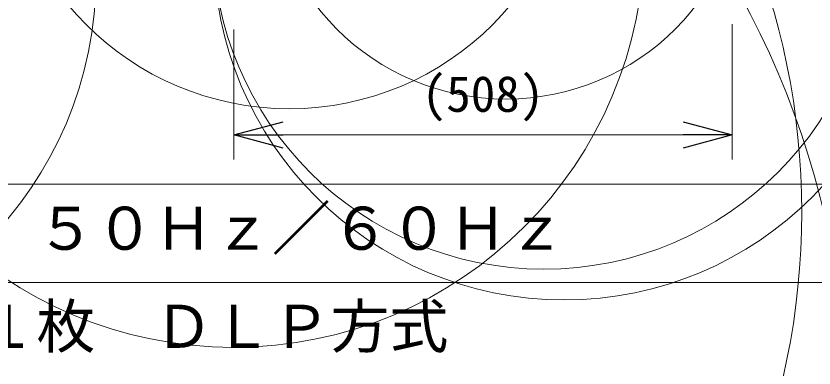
# Model space of a CAD drawing. Units: millimetres, scale not verified. Extents: x -71 to 63, y -56 to 144.
# Drawn here: x -0.04 to 40.63, y -5.87 to 12.08 of the extents above; entities that cross this region are included whole.
import ezdxf
from ezdxf.enums import TextEntityAlignment as Align

# ---------------------------------------------------------------- set-up
doc = ezdxf.new("R2010")
doc.units = ezdxf.units.MM
doc.header["$LTSCALE"] = 0.125
doc.layers.add('0-0_0', color=7, linetype='Continuous')
doc.layers.add('0-1_MOJI1', color=7, linetype='Continuous')
for name, color, linetype, lineweight in [('0-2_WAKU', 1, 'Continuous', 18), ('0-4_SUNPO', 3, 'Continuous', 18), ('0-5_GAIKEI', 1, 'Continuous', 18)]:
    doc.layers.add(name, color=color, linetype=linetype, lineweight=lineweight)
doc.styles.add('ＭＳ ゴシック', font='')
doc.styles.get('ＭＳ ゴシック').set_extended_font_data('MS Gothic')

# ---------------------------------------------------------------- blocks, each defined once
blk = doc.blocks.new('_Open30')
at = {"layer": '0-0_0'}
blk.add_line((0, 0), (-1, 0), dxfattribs=at)
blk.add_lwpolyline([(-1, 0.26795), (0, 0), (-1, -0.26795)], dxfattribs=at)
blk = doc.blocks.new('D2')
at = {"layer": '0-4_SUNPO'}
for p, q in [((204.5632, 72.8833), (204.5632, 66.2658)), ((229.9631, 73.1587), (229.9631, 66.2658)), ((227.4631, 67.5158), (207.0632, 67.5158))]:
    blk.add_line(p, q, dxfattribs=at)
at = {"layer": '0-4_SUNPO', "xscale": 2.5, "yscale": 2.5, "rotation": 180}
blk.add_blockref('_Open30', (204.5632, 67.5158), dxfattribs=at)
at = {"layer": '0-4_SUNPO', "xscale": 2.5, "yscale": 2.5}
blk.add_blockref('_Open30', (229.9631, 67.5158), dxfattribs=at)
at = {"layer": '0-4_SUNPO', "color": 7, "style": 'ＭＳ ゴシック'}
blk.add_text('(508)', height=1.833, dxfattribs=at).set_placement((214.1382, 68.1408), align=Align.BOTTOM_LEFT)

msp = doc.modelspace()

# ---------------------------------------------------------------- linework, layer by layer
at = {"layer": '0-2_WAKU', "color": 4}
msp.add_line((62.5024, 3.5004), (-62.4976, 3.5004), dxfattribs=at)
at = {"layer": '0-2_WAKU'}
msp.add_line((-62.4976, -1.4996), (62.5024, -1.4996), dxfattribs=at)
at = {"layer": '0-5_GAIKEI'}
for centre, radius in [((2.7905, 2.0779), 37.2143), ((11.0389, 16.1406), 20.9533), ((-3.0761, -8.5288), 45.4484), ((13.8915, 22.0082), 14.657), ((-15.3613, 14.1744), 19.4103), ((27.8978, 15.4646), 17.8596), ((26.8652, 16.0548), 16.8803), ((24.9316, 20.0543), 12.2099)]:
    msp.add_circle(centre, radius, dxfattribs=at)

# ---------------------------------------------------------------- block references
at = {"layer": '0-4_SUNPO'}
msp.add_blockref('D2', (-193.4976, -61.4996), dxfattribs=at)

# ---------------------------------------------------------------- texts
at = {"layer": '0-1_MOJI1', "style": 'ＭＳ ゴシック'}
for s, p in [('ＡＣ１００Ｖ\u3000５０Ｈｚ／６０Ｈｚ', (-19.9976, -0.4996)), ('ＤＬＰチップ１枚\u3000ＤＬＰ方式', (-19.9976, -5.4996))]:
    msp.add_text(s, height=2.199, dxfattribs=at).set_placement(p, align=Align.BOTTOM_LEFT)

doc.saveas('drawing.dxf')
